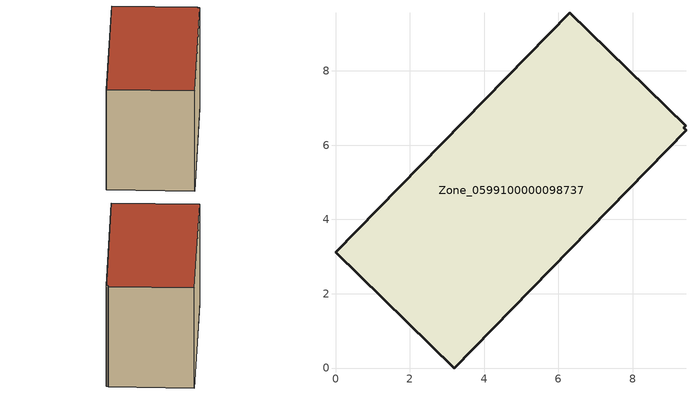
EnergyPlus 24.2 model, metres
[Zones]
Zone_0599100000098737
 floor ground (C_G): 9.43,6.4 3.19,0 0,3.12 6.3,9.56 9.43,6.52 9.37,6.47 z0.43
 wall outside (C_F): 0,3.12 3.19,0 9.43,6.4 9.37,6.47 9.43,6.52 6.3,9.56 0,3.12 z0.43:6.17
 roof outside (C_R): 3.19,0 9.43,6.4 9.37,6.47 9.43,6.52 6.3,9.56 0,3.12 z6.17
[BUILDING]
Pand.0599100000098737: North Axis=0; Terrain=City; Loads Convergence Tolerance Value=0.04; Temperature Convergence Tolerance Value=0.4; Solar Distribution=FullExterior; Maximum Number of Warmup Days=25; Minimum Number of Warmup Days=1
[Site:Location]
Rotterdam.The.Hague.AP_ZH_NLD Design_Conditions: Latitude=51.96; Longitude=4.45; Time Zone=1; Elevation=-4.5
[SITE:GROUNDTEMPERATURE:BUILDINGSURFACE]
18, 18, 18, 18, 18, 18, 18, 18, 18, 18, 18, 18
[MATERIAL] Thermal Absorptance=0.9; Solar Absorptance=0.7; Visible Absorptance=0.7
Name | Roughness | Thickness | Conductivity | Density | Specific Heat
G.TC.1946-1964 | MediumSmooth | 0.15 | 1 | 540 | 1210
F.TC.1946-1964 | Rough | 0.3 | 0.857143 | 1920 | 840
R.TC.1946-1964 | MediumRough | 0.2 | 0.235294 | 1500 | 1000
[CONSTRUCTION]
C_G: G.TC.1946-1964
C_F: F.TC.1946-1964
C_R: R.TC.1946-1964
[ZONE]
Zone_0599100000098737: Type=1; Multiplier=1; Ceiling Height=Autocalculate; Volume=Autocalculate; Floor Area=autocalculate; Part of Total Floor Area=Yes
[ZONEINFILTRATION:DESIGNFLOWRATE]
Infil_Zone_0599100000098737: Zone or ZoneList or Space or SpaceList=Zone_0599100000098737; Schedule=AlwaysOn; Design Flow Rate Calculation Method=Flow/Area; Flow Rate per Floor Area=0.003; Constant Term Coefficient=1; Temperature Term Coefficient=0; Velocity Term Coefficient=0; Velocity Squared Term Coefficient=0
[HVACTEMPLATE:ZONE:IDEALLOADSAIRSYSTEM]
Zone_0599100000098737: Maximum Heating Supply Air Temperature=50; Minimum Cooling Supply Air Temperature=13; Maximum Heating Supply Air Humidity Ratio=0.0156; Minimum Cooling Supply Air Humidity Ratio=0.0077; Heating Limit=NoLimit; Cooling Limit=NoLimit; Dehumidification Control Type=ConstantSensibleHeatRatio; Cooling Sensible Heat Ratio=0.7; Dehumidification Setpoint=60; Humidification Control Type=None; Humidification Setpoint=30; Outdoor Air Method=None; Outdoor Air Flow Rate per Person=0.00944; Outdoor Air Flow Rate per Zone Floor Area=0; Outdoor Air Flow Rate per Zone=0; Demand Controlled Ventilation Type=None; Outdoor Air Economizer Type=NoEconomizer; Heat Recovery Type=None; Sensible Heat Recovery Effectiveness=0.7; Latent Heat Recovery Effectiveness=0.65
[ZONECONTROL:THERMOSTAT]
ThermostatControl_Zone_0599100000098737: Zone or ZoneList=Zone_0599100000098737; Control Type Schedule=DualSetpointControlType; Control 1=Thermostat_Zone_0599100000098737; Temperature Difference Between Cutout And Setpoint=0
[THERMOSTATSETPOINT:DUALSETPOINT]
Thermostat_Zone_0599100000098737: Heating Setpoint Temperature Schedule=HeatingSetpoint_Zone_0599100000098737; Cooling Setpoint Temperature Schedule=CoolingSetpoint_Zone_0599100000098737
[SCHEDULE:COMPACT]
HeatingSetpoint_Zone_0599100000098737: Through: 12/31, For: AllDays, Until: 24:00, 21
CoolingSetpoint_Zone_0599100000098737: Through: 12/31, For: AllDays, Until: 24:00, 24
DualSetpointControlType: Through: 12/31, For: AllDays, Until: 24:00, 4
AlwaysOn: Through: 12/31, For: AllDays, Until: 24:00, 1
